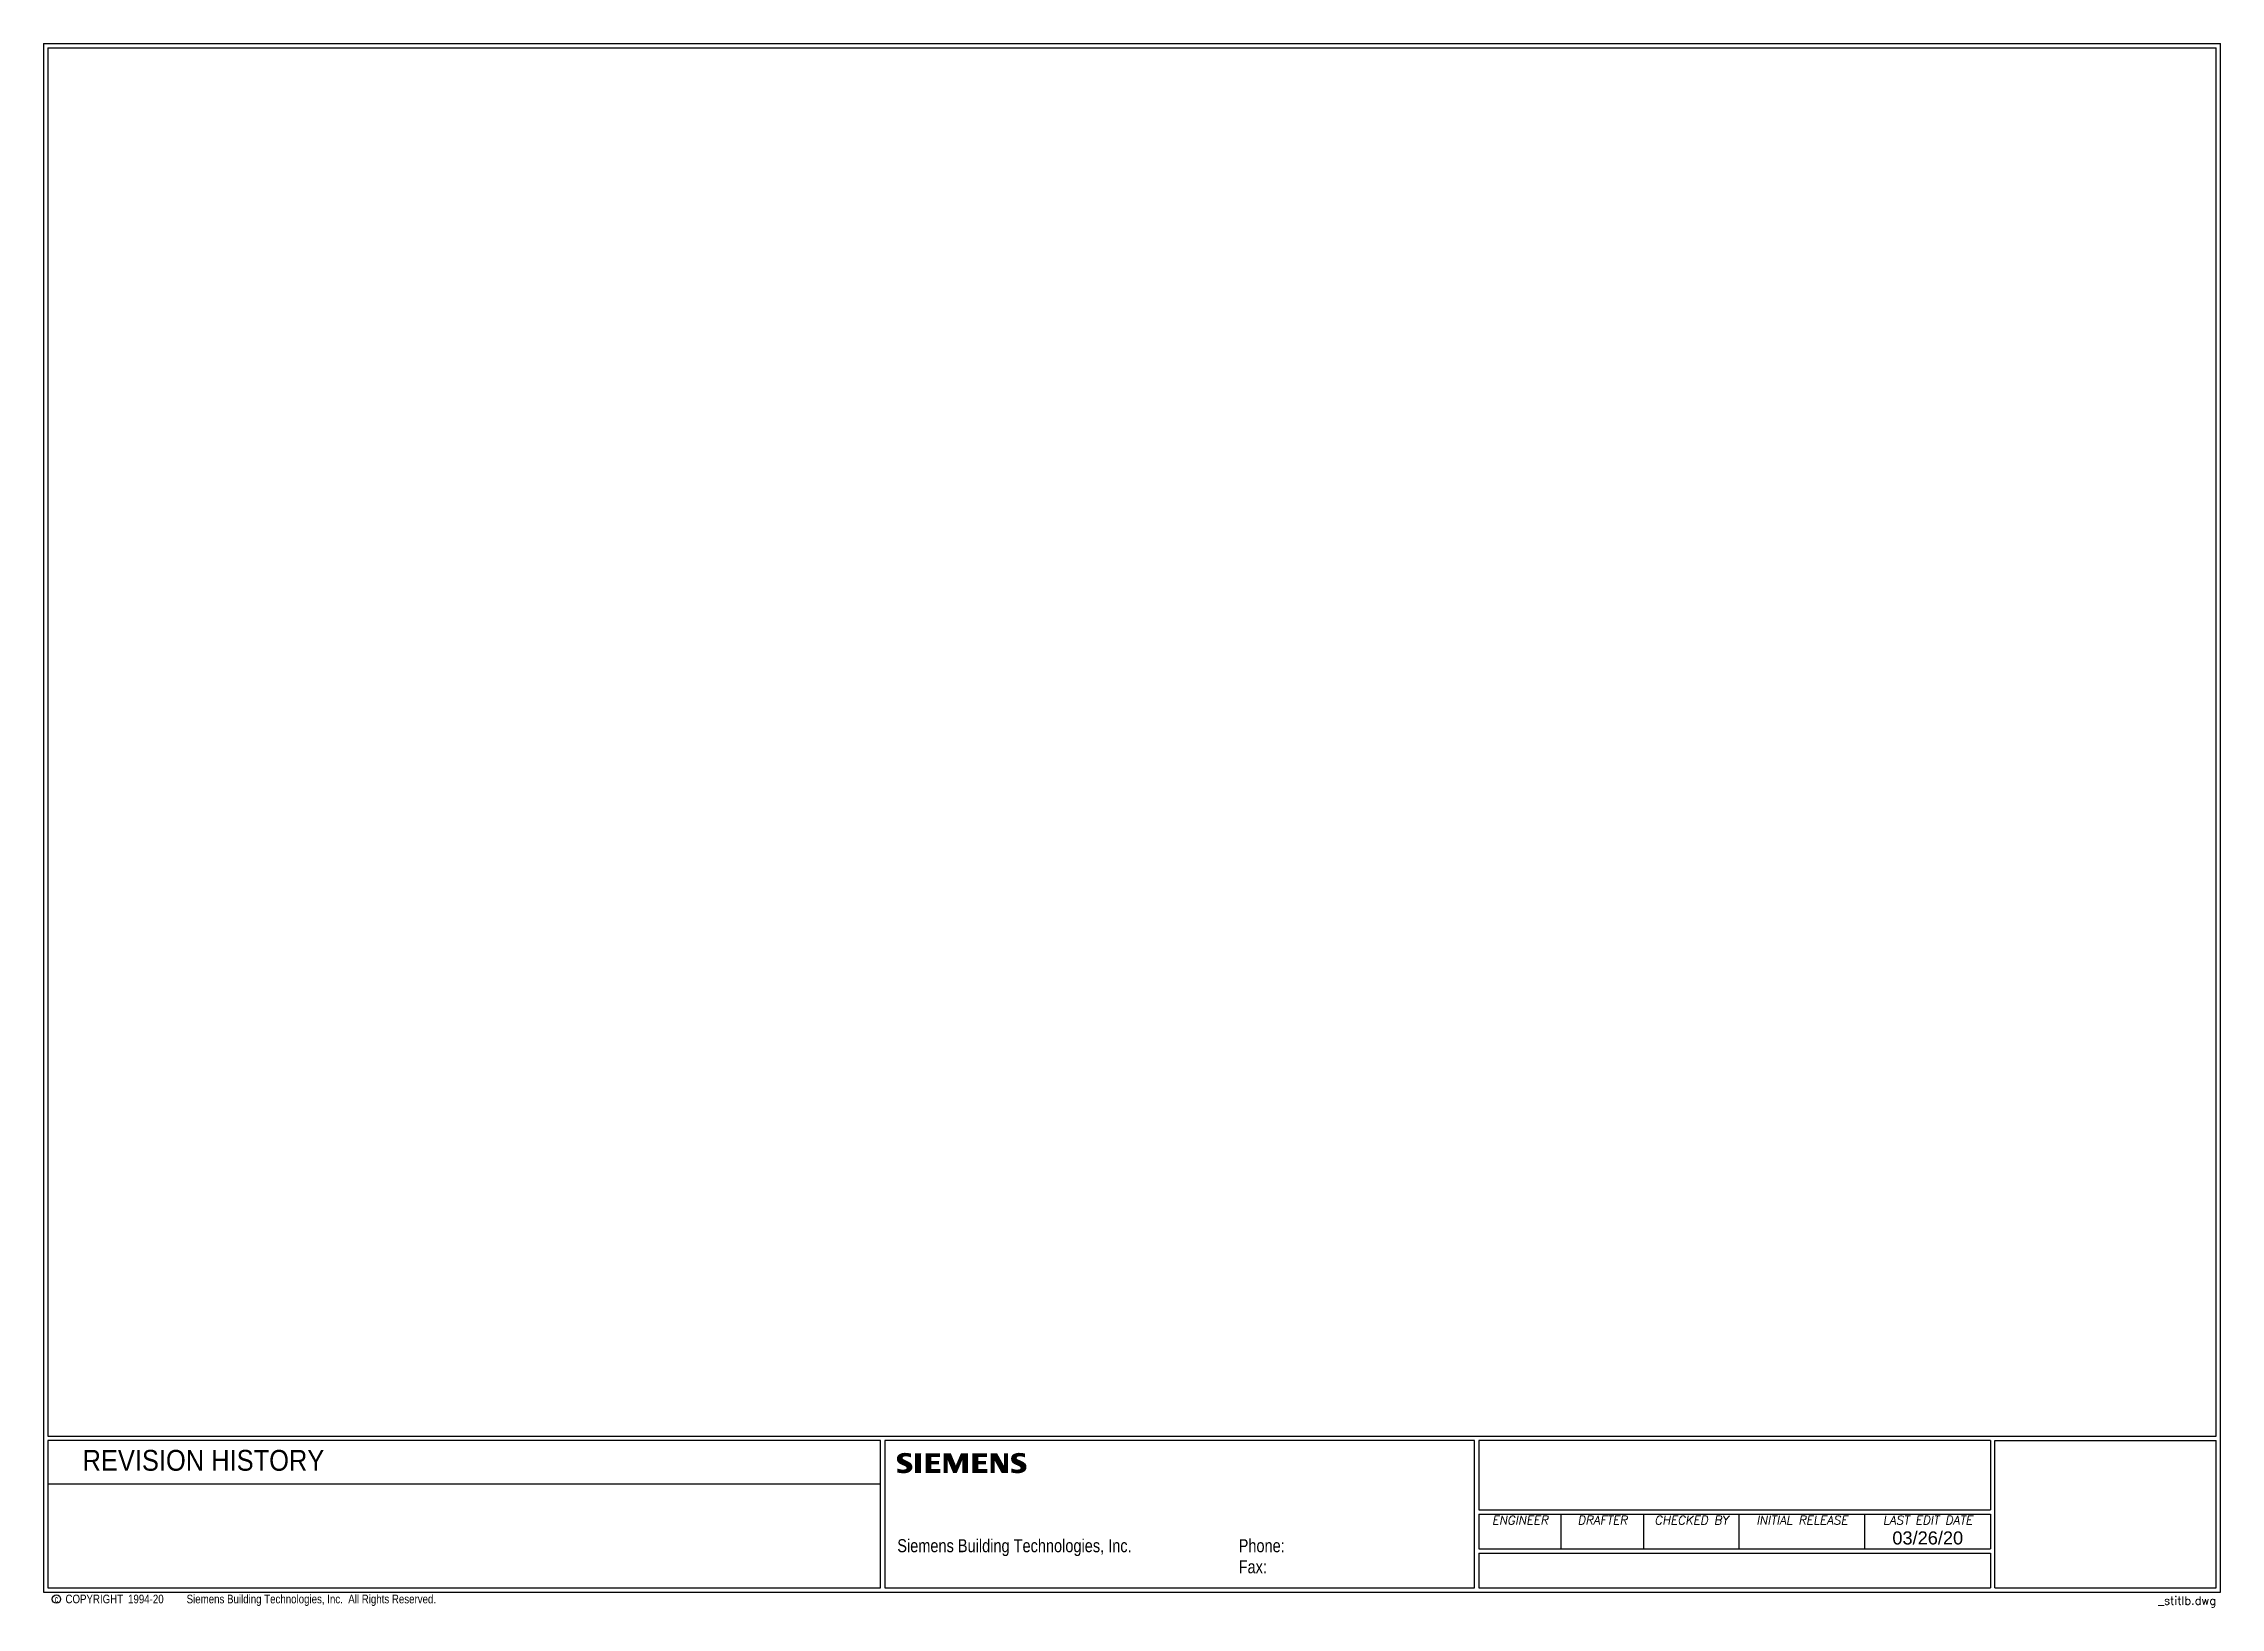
# Model space of a CAD drawing. Header units: inches. Extents: x 0 to 15.7, y -1.2 to 10.
import ezdxf
from ezdxf.enums import TextEntityAlignment as Align

# ---------------------------------------------------------------- set-up
doc = ezdxf.new("R2010")
doc.units = ezdxf.units.IN
doc.header["$LTSCALE"] = 0.25
doc.header["$MEASUREMENT"] = 0
for name, color, linetype in [('MECHSYS', 7, 'Continuous'), ('TITLE', 7, 'Continuous'), ('TITLE_TEXT', 7, 'Continuous')]:
    doc.layers.add(name, color=color, linetype=linetype)
doc.styles.add('ARIAL', font='helv.shx', dxfattribs={"width": 0.8})
doc.styles.add('ARIALNARROW', font='ARIALN.TTF')
doc.styles.add('TITLES', font='helv.shx', dxfattribs={"width": 0.75})
doc.styles.add('TITLES-JOBNO', font='helv.shx', dxfattribs={"width": 0.75})
doc.styles.add('TITLES-JOBTITLE', font='simplex.shx', dxfattribs={"height": 0.06})
doc.styles.add('TITLES-SYS', font='helv.shx', dxfattribs={"width": 0.875})

# ---------------------------------------------------------------- blocks, each defined once
blk = doc.blocks.new('SIEMENS')
at = {"layer": 'MECHSYS', "linetype": 'Continuous'}
for points in [[(0.077, 0.141), (0.09, 0.138), (0.098, 0.137), (0.098, 0.109), (0.084, 0.114), (0.071, 0.116), (0.059, 0.117), (0.046, 0.115), (0.044, 0.114), (0.037, 0.105), (0.043, 0.096), (0.051, 0.093), (0.077, 0.08), (0.091, 0.072), (0.1, 0.063), (0.106, 0.054), (0.109, 0.043), (0.109, 0.04), (0.107, 0.027), (0.101, 0.016), (0.092, 0.007), (0.082, 0.001), (0.07, -0.003), (0.056, -0.005), (0.047, -0.006), (0.033, -0.005), (0.024, -0.004), (0.011, -0.002), (0, 0), (0, 0.029), (0.014, 0.025), (0.028, 0.022), (0.04, 0.021), (0.044, 0.021), (0.059, 0.023), (0.067, 0.029), (0.068, 0.034), (0.061, 0.044), (0.058, 0.045), (0.029, 0.058), (0.016, 0.065), (0.007, 0.073), (0.005, 0.075), (-0.001, 0.087), (-0.003, 0.099), (-0.001, 0.112), (0.005, 0.123), (0.013, 0.13), (0.024, 0.136), (0.036, 0.14), (0.05, 0.142), (0.057, 0.142), (0.069, 0.141)], [(0.128, -0.003), (0.171, -0.003), (0.171, 0.139), (0.128, 0.139)], [(0.245, 0.113), (0.245, 0.082), (0.301, 0.082), (0.245, 0.082), (0.301, 0.082), (0.301, 0.058), (0.245, 0.058), (0.245, 0.025), (0.31, 0.025), (0.245, 0.025), (0.31, 0.025), (0.31, -0.003), (0.204, -0.003), (0.204, 0.139), (0.309, 0.139), (0.309, 0.113)], [(0.469, -0.003), (0.469, 0.091), (0.428, -0.004), (0.403, -0.004), (0.363, 0.091), (0.363, -0.003), (0.334, -0.003), (0.334, 0.139), (0.386, 0.139), (0.422, 0.052), (0.459, 0.139), (0.509, 0.139), (0.509, -0.003)], [(0.639, 0.058), (0.584, 0.058), (0.584, 0.025), (0.648, 0.025), (0.584, 0.025), (0.648, 0.025), (0.648, -0.003), (0.542, -0.003), (0.542, 0.139), (0.647, 0.139), (0.647, 0.113), (0.584, 0.113), (0.584, 0.082), (0.639, 0.082), (0.584, 0.082), (0.639, 0.082)], [(0.752, -0.003), (0.701, 0.088), (0.701, -0.003), (0.672, -0.003), (0.672, 0.139), (0.719, 0.139), (0.768, 0.05), (0.768, 0.139), (0.797, 0.139), (0.797, -0.003)], [(0.893, 0.116), (0.882, 0.117), (0.868, 0.115), (0.866, 0.114), (0.859, 0.105), (0.862, 0.098), (0.873, 0.093), (0.9, 0.08), (0.913, 0.073), (0.922, 0.065), (0.924, 0.063), (0.93, 0.051), (0.931, 0.039), (0.929, 0.026), (0.923, 0.015), (0.914, 0.007), (0.904, 0.001), (0.892, -0.003), (0.878, -0.005), (0.869, -0.006), (0.855, -0.005), (0.846, -0.004), (0.833, -0.002), (0.822, 0), (0.822, 0.029), (0.837, 0.025), (0.85, 0.022), (0.862, 0.021), (0.867, 0.021), (0.88, 0.023), (0.884, 0.024), (0.89, 0.033), (0.884, 0.043), (0.88, 0.045), (0.851, 0.058), (0.838, 0.065), (0.829, 0.073), (0.827, 0.075), (0.822, 0.086), (0.82, 0.099), (0.822, 0.112), (0.828, 0.123), (0.836, 0.131), (0.846, 0.136), (0.859, 0.14), (0.873, 0.142), (0.879, 0.142), (0.892, 0.141), (0.897, 0.141), (0.91, 0.139), (0.92, 0.137), (0.92, 0.109), (0.906, 0.114)]]:
    blk.add_hatch(color=134, dxfattribs=at).paths.add_polyline_path(points)
at = {"color": 7}
for p, q in [((0.171, 0.139), (0.171, 0.139)), ((0.301, 0.082), (0.301, 0.082)), ((0.648, 0.025), (0.648, 0.025)), ((0.768, 0.05), (0.768, 0.05))]:
    blk.add_line(p, q, dxfattribs=at)
blk = doc.blocks.new('TITLBLKB')
at = {"layer": 'TITLE', "color": 134}
for p, q in [((-0.031, 10.031), (15.656, 10.031)), ((-0.031, 10.031), (-0.031, -1.125)), ((15.656, -1.125), (15.656, 10.031)), ((-0.031, -1.125), (15.656, -1.125))]:
    blk.add_line(p, q, dxfattribs=at)
at = {"layer": 'TITLE'}
for p, q in [((0, 10), (15.625, 10)), ((0, 10), (0, 0)), ((15.625, 0), (15.625, 10)), ((0, 0), (15.625, 0)), ((6, -0.031), (0, -0.031)), ((0, -0.031), (0, -1.094)), ((6, -1.094), (6, -0.031)), ((10.281, -0.031), (6.031, -0.031)), ((6.031, -0.031), (6.031, -1.094)), ((10.281, -1.094), (10.281, -0.031)), ((14, -0.031), (10.312, -0.031)), ((10.312, -0.031), (10.312, -0.531)), ((14, -0.031), (14, -0.531)), ((14.031, -1.094), (14.031, -0.031)), ((14.031, -0.031), (15.625, -0.031)), ((15.625, -1.094), (15.625, -0.031)), ((0, -0.344), (6, -0.344)), ((10.312, -0.531), (14, -0.531)), ((10.312, -0.562), (14, -0.562)), ((10.312, -0.562), (10.312, -0.812)), ((10.906, -0.812), (10.906, -0.562)), ((11.5, -0.812), (11.5, -0.562)), ((12.188, -0.812), (12.188, -0.562)), ((13.094, -0.812), (13.094, -0.562)), ((14, -0.562), (14, -0.812)), ((10.312, -0.812), (14, -0.812)), ((10.312, -0.844), (14, -0.844)), ((10.312, -0.844), (10.312, -1.094)), ((14, -0.844), (14, -1.094)), ((0, -1.094), (6, -1.094)), ((6.031, -1.094), (10.281, -1.094)), ((10.312, -1.094), (14, -1.094)), ((14.031, -1.094), (15.625, -1.094))]:
    blk.add_line(p, q, dxfattribs=at)
at = {"layer": 'TITLE_TEXT', "color": 255}
blk.add_circle((0.062, -1.175), 0.03, dxfattribs=at)
at = {"layer": 'MECHSYS'}
blk.add_blockref('SIEMENS', (6.121, -0.263), dxfattribs=at)
at = {"layer": 'MECHSYS', "style": 'TITLES-SYS', "width": 0.875}
blk.add_attdef('REVHISTORY', text='', height=0.15, dxfattribs=at).set_placement((0.25, -0.175), align=Align.MIDDLE_LEFT)
at = {"layer": 'TITLE', "color": 8, "style": 'TITLES-JOBTITLE', "oblique": 10}
for s, p in [('ENGINEER', (10.609, -0.656)), ('DRAFTER', (11.203, -0.656)), ('CHECKED BY', (11.844, -0.656)), ('INITIAL RELEASE', (12.641, -0.656)), ('LAST EDIT DATE', (13.547, -0.656))]:
    blk.add_text(s, height=0.0625, dxfattribs=at).set_placement(p, align=Align.BOTTOM_CENTER)
at = {"layer": 'TITLE_TEXT', "color": 7, "style": 'ARIALNARROW', "width": 0.8}
blk.add_text('c', height=0.05, dxfattribs=at).set_placement((0.062, -1.175), align=Align.MIDDLE)
at = {"layer": 'TITLE_TEXT', "color": 7, "style": 'ARIAL', "width": 0.8}
blk.add_text('COPYRIGHT', height=0.0625, dxfattribs=at).set_placement((0.127, -1.205))
at = {"layer": 'TITLE_TEXT', "style": 'ARIAL'}
for tag, height, p in [('BR_ADD1', 0.0938, (8.581, -0.183)), ('JOB', 0.1, (10.407, -0.159)), ('BR_NAME', 0.0938, (6.121, -0.79)), ('BR_DIVISION', 0.0938, (6.121, -0.942))]:
    blk.add_attdef(tag, text='', height=height, dxfattribs=at).set_placement(p, align=Align.MIDDLE_LEFT)
at = {"layer": 'TITLE_TEXT', "width": 0.75}
for tag, height, style, p in [('JOB_NUMBER', 0.125, 'TITLES-JOBNO', (14.829, -0.259)), ('SYSTEM_ID', 0.125, 'TITLES-JOBNO', (14.829, -0.435)), ('DWG', 0.4, 'TITLES', (14.828, -0.963))]:
    blk.add_attdef(tag, text='', height=height, dxfattribs=dict(at, style=style)).set_placement(p, align=Align.CENTER)
at = {"layer": 'TITLE_TEXT', "style": 'ARIAL'}
for tag, height, flags, p in [('BR_ADD2', 0.0938, 8, (8.581, -0.335)), ('BR_CITY', 0.0938, 8, (8.581, -0.487)), ('LOCATION', 0.1, 4, (10.407, -0.382)), ('BR_COUNTRY', 0.0938, 8, (8.581, -0.638)), ('BR_PHONE', 0.0938, 8, (8.581, -0.79)), ('BR_FAX', 0.0938, 8, (8.581, -0.942))]:
    blk.add_attdef(tag, text='', height=height, dxfattribs=dict(at, flags=flags)).set_placement(p, align=Align.MIDDLE_LEFT)
at = {"layer": 'TITLE_TEXT', "style": 'ARIAL', "flags": 4}
for tag, p in [('ENGR', (10.609, -0.781)), ('EDATE', (13.547, -0.781))]:
    blk.add_attdef(tag, text='', height=0.0938, dxfattribs=at).set_placement(p, align=Align.CENTER)
at = {"layer": 'TITLE_TEXT', "style": 'ARIAL'}
for tag, p in [('DR', (11.203, -0.781)), ('CHECK', (11.844, -0.781)), ('CDATE', (12.641, -0.781))]:
    blk.add_attdef(tag, text='', height=0.0938, dxfattribs=at).set_placement(p, align=Align.CENTER)
at = {"layer": 'TITLE_TEXT', "style": 'TITLES-SYS', "width": 0.875}
blk.add_attdef('SYSTEM', text='', height=0.15, dxfattribs=at).set_placement((10.407, -0.969), align=Align.MIDDLE_LEFT)
at = {"layer": 'TITLE_TEXT', "color": 7, "style": 'ARIAL', "width": 0.8, "flags": 8}
for tag, p in [('COPY-DATE', (0.578, -1.174)), ('COPY-NAME', (1, -1.174))]:
    blk.add_attdef(tag, text='', height=0.0625, dxfattribs=at).set_placement(p, align=Align.MIDDLE_LEFT)
at = {"layer": 'TITLE_TEXT', "style": 'TITLES-JOBTITLE', "flags": 4}
blk.add_attdef('FULLDWG', text='', height=0.06, dxfattribs=at).set_placement((15.625, -1.215), align=Align.RIGHT)

msp = doc.modelspace()

# ---------------------------------------------------------------- block references
at = {"layer": 'MECHSYS'}
ref = msp.add_blockref('TITLBLKB', (0, 0), dxfattribs=at)
ref.add_attrib('FULLDWG', '_stitlb.dwg', dxfattribs={"layer": 'TITLE_TEXT', "height": 0.06, "style": 'TITLES-JOBTITLE', "flags": 4}).set_placement((15.625, -1.215), align=Align.RIGHT)
ref.add_attrib('EDATE', '03/26/20', dxfattribs={"layer": 'TITLE_TEXT', "height": 0.0938, "style": 'ARIAL', "flags": 4}).set_placement((13.547, -0.781), align=Align.CENTER)
ref.add_attrib('BR_NAME', 'Siemens Building Technologies, Inc.', dxfattribs={"layer": 'TITLE_TEXT', "height": 0.09375, "style": 'ARIAL', "width": 0.8}).set_placement((6.121, -0.79), align=Align.MIDDLE_LEFT)
ref.add_attrib('BR_PHONE', 'Phone:', dxfattribs={"layer": 'TITLE_TEXT', "height": 0.0938, "style": 'ARIAL', "width": 0.8, "flags": 8}).set_placement((8.581, -0.79), align=Align.MIDDLE_LEFT)
ref.add_attrib('BR_FAX', 'Fax:', dxfattribs={"layer": 'TITLE_TEXT', "height": 0.0938, "style": 'ARIAL', "width": 0.8, "flags": 8}).set_placement((8.581, -0.942), align=Align.MIDDLE_LEFT)
ref.add_attrib('COPY-NAME', 'Siemens Building Technologies, Inc.  All Rights Reserved.', dxfattribs={"layer": 'TITLE_TEXT', "color": 7, "height": 0.0625, "style": 'ARIAL', "width": 0.8, "flags": 8}).set_placement((1, -1.174), align=Align.MIDDLE_LEFT)
ref.add_attrib('COPY-DATE', '1994-20', dxfattribs={"layer": 'TITLE_TEXT', "color": 7, "height": 0.0625, "style": 'ARIAL', "width": 0.8, "flags": 8}).set_placement((0.578, -1.174), align=Align.MIDDLE_LEFT)
ref.add_attrib('REVHISTORY', 'REVISION HISTORY', dxfattribs={"height": 0.15, "style": 'TITLES-SYS', "width": 0.875}).set_placement((0.25, -0.175), align=Align.MIDDLE_LEFT)

doc.saveas('drawing.dxf')
